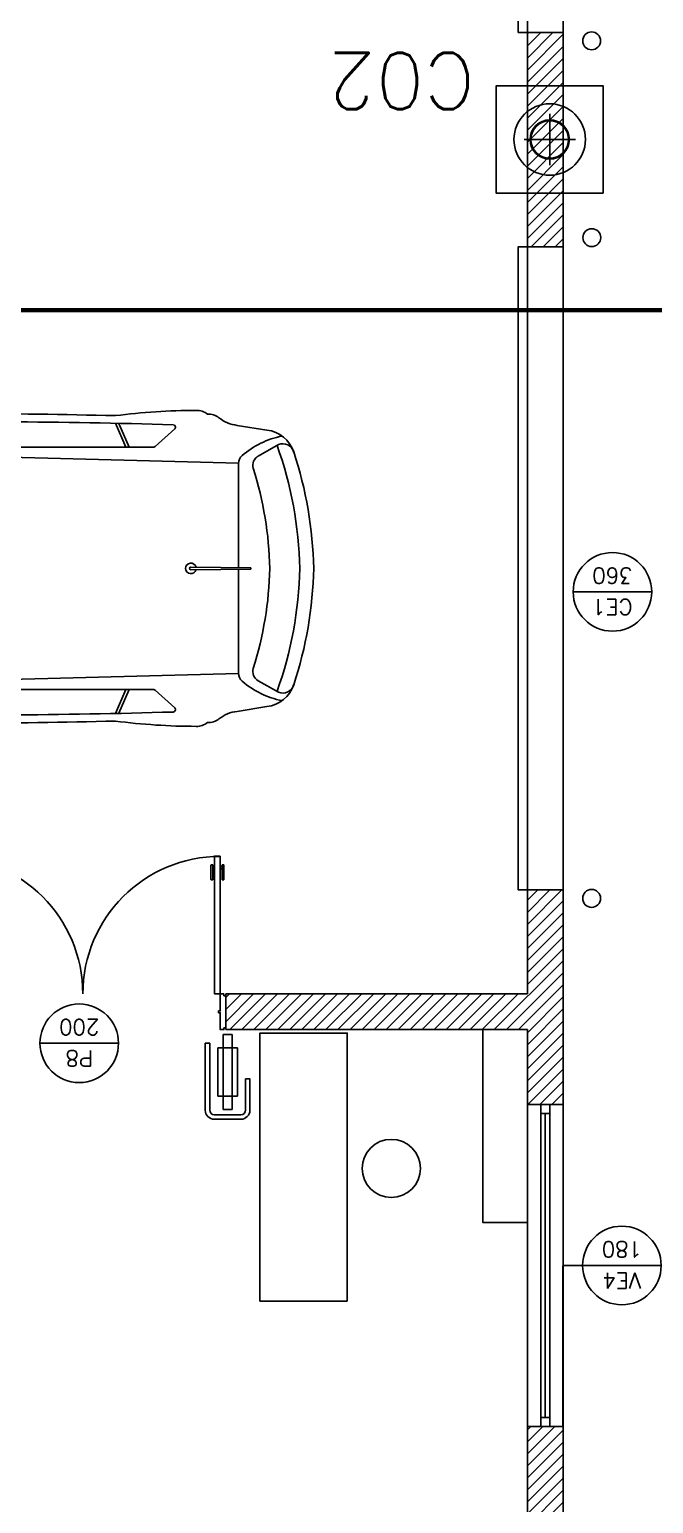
# Model space of a CAD drawing. Header units: millimetres. Extents: x 1478096 to 1808313, y 619971 to 762366.
# Drawn here: x 1646143 to 1649638, y 704150 to 712401 of the extents above; entities that cross this region are included whole.
import ezdxf
from ezdxf.enums import TextEntityAlignment as Align

# ---------------------------------------------------------------- set-up
doc = ezdxf.new("R2010")
doc.units = ezdxf.units.MM
doc.header["$LTSCALE"] = 10
doc.linetypes.add('CENTERX2', pattern=[4, 2.5, -0.5, 0.5, -0.5])
for name, color, linetype in [('0-superficies', 7, 'Continuous'), ('0_Estructura', 251, 'Continuous'), ('A-HATCH-BLOQUE', 241, 'Continuous'), ('COSTAN-CAM-EJES', 251, 'CENTERX2'), ('DC-ARQ-BLOCKS', 252, 'Continuous'), ('DC-ARQ-CARPINTERIAS', 7, 'Continuous'), ('DC-ARQ-EQUIP. FIJO', 41, 'Continuous'), ('DC-ARQ-MURO BLOQUE', 181, 'Continuous'), ('TXT CARP VENTANAS', 6, 'Continuous'), ('TXT CARPINTERIAS', 2, 'Continuous')]:
    doc.layers.add(name, color=color, linetype=linetype)
doc.styles.add('ROMANS', font='romans')
doc.styles.add('Romans-100', font='romans')
pattern_1 = [(225, (3172020.15, 1376323.114), (33.6759605, -33.6759605), [])]

# ---------------------------------------------------------------- blocks, each defined once
blk = doc.blocks.new('RE-PLANTABASE(XREF)$0$A$C0B1A776D')
at = {"linetype": 'ByBlock'}
for p, q in [((0.367, 2.4565), (0.2746, 2.9718)), ((1.7034, 2.4565), (1.7958, 2.9718)), ((0.2312, 2.9178), (0.0417, 2.8391)), ((0.3165, 2.4427), (0.2312, 2.9178)), ((1.7539, 2.4427), (1.8392, 2.9178)), ((1.8392, 2.9178), (2.0287, 2.8391)), ((0.0022, 2.7612), (0.1658, 2.8139)), ((0.0417, 2.8391), (0.0055, 2.7985)), ((0.1658, 2.8139), (0.148, 2.8643)), ((0.1577, 2.8368), (0.2384, 2.8776)), ((1.9127, 2.8368), (1.8319, 2.8776)), ((1.9046, 2.8139), (1.9224, 2.8643)), ((2.0682, 2.7612), (1.9046, 2.8139)), ((2.0287, 2.8391), (2.0649, 2.7985)), ((0.0055, 2.7985), (0, 2.7722)), ((0, 2.7722), (0.0022, 2.7612)), ((2.0649, 2.7985), (2.0704, 2.7722)), ((2.0704, 2.7722), (2.0682, 2.7612)), ((0.3165, 2.4427), (0.3558, 1.9318)), ((0.367, 2.4565), (0.4063, 1.9455)), ((1.7034, 2.4565), (1.664, 1.9455)), ((1.7539, 2.4427), (1.7146, 1.9318)), ((0.3575, 1.8644), (0.3558, 1.9318)), ((0.4473, 0.421), (0.4063, 1.9455)), ((1.6231, 0.421), (1.664, 1.9455)), ((1.7129, 1.8644), (1.7146, 1.9318)), ((0.1693, 1.8407), (0.4116, 1.7463)), ((0.2452, 1.8818), (0.3334, 1.8475)), ((1.9011, 1.8407), (1.6588, 1.7463)), ((1.8251, 1.8818), (1.737, 1.8475)), ((0.2413, 1.7385), (0.345, 1.6981)), ((1.8291, 1.7385), (1.7254, 1.6981)), ((0.3575, 1.6798), (0.3575, 0.9016)), ((1.7129, 1.6798), (1.7129, 0.9016)), ((0.2231, 1.1103), (0.3575, 1.0514)), ((0.2251, 1.0907), (0.3575, 1.0326)), ((1.8473, 1.1103), (1.7129, 1.0514)), ((1.8453, 1.0907), (1.7129, 1.0326)), ((0.3526, 0.8886), (0.2539, 0.7777)), ((1.7178, 0.8886), (1.8165, 0.7777)), ((1.0278, 0.6878), (1.0312, 0.3526)), ((1.0425, 0.6878), (1.0391, 0.3526)), ((0.2347, 0.4281), (0.2613, 0.2617)), ((0.4487, 0.421), (1.0305, 0.421)), ((1.6217, 0.421), (1.0398, 0.421)), ((1.8357, 0.4281), (1.8091, 0.2617)), ((1.0312, 0.3526), (1.0391, 0.3526)), ((0.4063, 0.3108), (0.3425, 0.1971)), ((1.6641, 0.3108), (1.7279, 0.1971))]:
    blk.add_line(p, q, dxfattribs=at)
for centre, radius, start, end in [((1.0352, 2.2694), 1.8378, 90, 111.006), ((3.8837, 3.5751), 3.3041, 171.58633, 183.45596), ((1.0352, 2.2694), 1.8378, 68.994, 90), ((-1.8133, 3.5751), 3.3041, 356.54404, 8.41367), ((0.4637, 3.7775), 0.2252, 112.79944, 165.96292), ((1.6067, 3.7775), 0.2252, 14.03708, 67.20056), ((3.5713, 3.4368), 3.3041, 171.28055, 186.1737), ((-1.5009, 3.4368), 3.3041, 353.8263, 8.71945), ((0.9369, 3.6081), 0.7271, 162.05313, 174.01054), ((1.1335, 3.6081), 0.7271, 5.98946, 17.94687), ((0.0183, 3.7044), 0.1965, 321.31293, 354.01054), ((2.052, 3.7044), 0.1965, 185.98946, 218.68707), ((0.2463, 3.5219), 0.0955, 141.31293, 182.52612), ((1.8241, 3.5219), 0.0955, 357.47388, 38.68707), ((2.1669, 3.4222), 2.0183, 177.28863, 190.17417), ((-0.0965, 3.4222), 2.0183, 349.82583, 2.71137), ((0.9179, 1.8378), 1.4488, 85.35585, 111.05323), ((1.1525, 1.8378), 1.4488, 68.94677, 94.64415), ((0.468, 3.0065), 0.1965, 111.05323, 190.17008), ((1.6024, 3.0065), 0.1965, 349.82992, 68.94677), ((40.7073, 2.088), 40.5388, 178.61806, 178.85917), ((-38.637, 2.088), 40.5388, 1.14083, 1.38194), ((40.7073, 2.088), 40.5388, 178.92882, 181.38194), ((40.7073, 2.088), 40.4999, 178.89972, 180.21426), ((-38.637, 2.088), 40.4999, 359.78574, 1.10028), ((-38.637, 2.088), 40.5388, 358.61806, 1.07118), ((1.0352, 0.2339), 2.3209, 90, 106.73177), ((1.0352, 0.2339), 2.3209, 73.26823, 90), ((0.2666, 1.9368), 0.059, 180.21426, 248.72087), ((1.8037, 1.9368), 0.059, 291.27913, 359.78574), ((0.3398, 1.864), 0.0177, 248.72087, 1.50744), ((1.7305, 1.864), 0.0177, 178.49256, 291.27913), ((0.2342, 1.7202), 0.0197, 68.72087, 180.38816), ((1.8362, 1.7202), 0.0197, 359.61184, 111.27913), ((41.8944, 2.0024), 41.6809, 180.38816, 181.67006), ((0.3379, 1.6798), 0.0197, 0, 68.72087), ((1.7325, 1.6798), 0.0197, 111.27913, 180), ((-39.8241, 2.0024), 41.6809, 358.32994, 359.61184), ((3.6879, 0.6546), 3.537, 172.59746, 179.93974), ((-1.6175, 0.6546), 3.537, 0.06026, 7.40254), ((0.3379, 0.9016), 0.0197, 318.35467, 0), ((1.7325, 0.9016), 0.0197, 180, 221.64533), ((0.245, 0.7881), 0.0138, 181.79366, 310.4777), ((1.8254, 0.7881), 0.0138, 229.5223, 358.20634), ((1.0352, 0.6878), 0.0297, 283.76028, 256.23972), ((1.0352, 0.6878), 0.00735, 0, 180), ((0.2463, 0.6541), 0.0955, 177.47388, 218.68707), ((0.2672, 0.5902), 0.0955, 177.47388, 218.68707), ((1.8032, 0.5902), 0.0955, 321.31293, 2.52612), ((1.8241, 0.6541), 0.0955, 321.31293, 2.52612), ((0.0392, 0.4076), 0.1965, 5.98946, 38.68707), ((2.0312, 0.4076), 0.1965, 141.31293, 174.01054), ((0.4487, 0.362), 0.059, 90, 139.0196), ((1.6217, 0.362), 0.059, 40.9804, 90), ((0.7692, 0.0836), 0.4836, 139.0196, 168.88407), ((0.4577, 0.282), 0.059, 72.70584, 150.70598), ((1.085, 2.2853), 2.0402, 252.61091, 268.6018), ((0.9854, 2.2853), 2.0402, 271.3982, 287.38909), ((1.6127, 0.282), 0.059, 29.29402, 107.29416), ((1.3012, 0.0836), 0.4836, 11.11593, 40.9804), ((0.4398, 0.2829), 0.1798, 186.78042, 251.71974), ((1.6305, 0.2829), 0.1798, 288.28026, 353.21958), ((0.3997, 0.1724), 0.0623, 156.6468, 254.8738), ((1.0781, 2.247), 2.1688, 250.29803, 268.86505), ((0.9922, 2.247), 2.1688, 271.13495, 289.70197), ((1.6707, 0.1724), 0.0623, 285.1262, 23.3532), ((1.0817, 2.2187), 2.2192, 251.65978, 268.79833), ((0.9887, 2.2187), 2.2192, 271.20167, 288.34022)]:
    blk.add_arc(centre, radius, start, end, dxfattribs=at)
blk = doc.blocks.new('SIMB-CAR')
blk.add_line((-0.5, 0), (0.5, 0))
blk.add_circle((0, 0), 0.5)
at = {"style": 'ROMANS'}
for tag, p in [('TIPO', (0, 0.192)), ('NUMERO', (0, -0.205))]:
    blk.add_attdef(tag, text='', height=0.2, dxfattribs=at).set_placement(p, align=Align.MIDDLE)

msp = doc.modelspace()

# ---------------------------------------------------------------- hatches: boundary and pattern name
at = {"layer": '0_Estructura'}
h = msp.add_hatch(dxfattribs=at)
h.set_pattern_fill('ANSI31', color=256, scale=2, angle=-180, style=0)
h.set_pattern_definition([(225, (3198511.524, 1248190.471), (4.49012806, -4.49012806), [])])
h.paths.add_polyline_path([(1648946.454, 711784.777, 1), (1649166.454, 711784.777, 1)])
h.paths.add_polyline_path([(1648951.254, 711784.777, 1), (1649161.654, 711784.777, 1)], flags=16)
at = {"layer": 'A-HATCH-BLOQUE'}
h = msp.add_hatch(dxfattribs=at)
h.set_pattern_fill('ANSI31', color=256, scale=15, angle=180)
h.set_pattern_definition(pattern_1)
h.paths.add_polyline_path([(1648931.486, 711184.271), (1649131.486, 711184.271), (1649131.486, 712384.267), (1648931.486, 712384.267)])
h.paths.add_polyline_path([(1648931.484, 715984.267), (1649131.484, 715984.267), (1649131.484, 717184.267), (1648931.484, 717184.267)])
h.paths.add_polyline_path([(1648931.484, 720784.257), (1649131.484, 720784.257), (1649131.484, 721984.257), (1648931.484, 721984.257)])
h = msp.add_hatch(dxfattribs=at)
h.set_pattern_fill('ANSI31', color=256, scale=15, angle=180)
h.set_pattern_definition(pattern_1)
h.paths.add_polyline_path([(1642286.289, 706802.255), (1642286.289, 707002.255), (1641001.817, 707002.255), (1641001.817, 706802.255)])
h.paths.add_polyline_path([(1648931.484, 706802.259), (1648931.484, 706382.877), (1649131.484, 706382.877), (1649131.484, 707584.271), (1648931.485, 707584.271), (1648931.484, 707002.259), (1648931.484, 707002.259), (1647241.807, 707002.256), (1647241.807, 706802.256)])
h.paths.add_polyline_path([(1645436.289, 706802.255), (1645641.807, 706802.255), (1645641.807, 707002.255), (1645436.289, 707002.255)])
h = msp.add_hatch(dxfattribs=at)
h.set_pattern_fill('ANSI31', color=256, scale=15, angle=180)
h.set_pattern_definition(pattern_1)
h.paths.add_polyline_path([(1641041.817, 701732.264), (1649131.484, 701732.256), (1649131.486, 703631.636), (1649131.486, 704581.636), (1648931.486, 704581.636), (1648931.485, 701932.258), (1641041.817, 701932.258)])

# ---------------------------------------------------------------- linework, layer by layer
for p, q in [((1647241.807, 707002.256), (1647241.807, 706837.323)), ((1647241.807, 706837.323), (1647241.807, 706802.256)), ((1648931.486, 704581.636), (1649131.486, 704581.636))]:
    msp.add_line(p, q)
msp.add_lwpolyline([(1647241.807, 706992.256), (1647231.807, 706992.256), (1647231.807, 707002.256)])
at = {"layer": '0-superficies'}
msp.add_lwpolyline([(1524855.031, 647228.149), (1641041.817, 647228.17), (1641041.817, 674744.562), (1649131.454, 674744.878), (1649131.448, 735136.985), (1641041.817, 735136.983), (1641041.817, 738426.962), (1522042.066, 738427.02)], dxfattribs=at)
at = {"layer": '0_Estructura'}
for p, q in [((1649056.454, 711641.087), (1649056.454, 711928.468)), ((1648912.763, 711784.777), (1649200.145, 711784.777))]:
    msp.add_line(p, q, dxfattribs=at)
msp.add_lwpolyline([(1649356.453, 711484.774), (1648756.453, 711484.774), (1648756.453, 712084.774), (1649356.453, 712084.774)], close=True, dxfattribs=at)
for centre, radius in [((1649056.453, 711784.774), 200), ((1649056.454, 711784.777), 110), ((1649056.454, 711784.777), 105.2)]:
    msp.add_circle(centre, radius, dxfattribs=at)
at = {"layer": 'COSTAN-CAM-EJES', "const_width": 25}
msp.add_lwpolyline([(1478108.728, 710829.642), (1676824.92, 710829.642)], dxfattribs=at)
at = {"layer": 'DC-ARQ-CARPINTERIAS'}
for p, q in [((1647179.911, 707716.102), (1647170.126, 707716.102)), ((1647179.911, 707701.926), (1647170.126, 707701.926)), ((1647211.807, 707716.102), (1647221.592, 707716.102)), ((1647211.807, 707701.926), (1647221.592, 707701.926)), ((1648931.485, 707584.271), (1649131.484, 707584.271)), ((1647227.355, 706355.388), (1647227.355, 706775.388)), ((1647277.355, 706775.388), (1647227.355, 706775.388)), ((1647277.355, 706775.388), (1647277.355, 706355.388)), ((1647197.355, 706700.388), (1647307.355, 706700.388)), ((1647197.355, 706430.388), (1647197.355, 706700.388)), ((1647307.355, 706700.388), (1647307.355, 706430.388)), ((1647307.355, 706430.388), (1647197.355, 706430.388)), ((1647277.355, 706355.388), (1647227.355, 706355.388)), ((1648931.478, 704581.636), (1648931.473, 706382.878)), ((1649130.704, 704581.636), (1649131.489, 706382.878)), ((1649006.507, 704581.636), (1649006.475, 706332.877)), ((1649031.474, 704631.636), (1649031.476, 706332.877)), ((1649056.507, 704581.636), (1649056.476, 706332.877))]:
    msp.add_line(p, q, dxfattribs=at)
for points in [[(1648931.481, 712384.267), (1648880.681, 712384.267), (1648880.681, 715984.267), (1648931.481, 715984.267)], [(1648931.481, 707584.271), (1648880.681, 707584.271), (1648880.679, 711184.271), (1648931.479, 711184.271)]]:
    msp.add_lwpolyline(points, close=True, dxfattribs=at)
for points in [[(1647211.807, 707772.703), (1647179.911, 707772.703), (1647179.911, 707002.256), (1647231.807, 707002.256)], [(1647241.807, 706812.256), (1647231.807, 706812.256), (1647231.807, 706802.256), (1647211.807, 706802.256), (1647211.807, 706897.256), (1647201.807, 706897.256), (1647201.807, 706907.256), (1647211.807, 706907.256), (1647211.807, 707772.703)], [(1649006.475, 706382.877), (1649006.475, 706332.877), (1649056.475, 706332.877), (1649056.475, 706382.877)], [(1649006.475, 704581.636), (1649006.475, 704631.636), (1649056.475, 704631.636), (1649056.475, 704581.636)]]:
    msp.add_lwpolyline(points, dxfattribs=at)
for points in [[(1647163.038, 707725.723), (1647166.582, 707725.723, -0.41421356), (1647170.126, 707722.179), (1647170.126, 707644.212, -0.41421356), (1647166.582, 707640.668), (1647163.038, 707640.668, -0.41421356), (1647159.494, 707644.212), (1647159.494, 707722.179, -0.41421356)], [(1647228.68, 707725.723), (1647225.136, 707725.723, 0.41421356), (1647221.592, 707722.179), (1647221.592, 707644.212, 0.41421356), (1647225.136, 707640.668), (1647228.68, 707640.668, 0.41421356), (1647232.224, 707644.212), (1647232.224, 707722.179, 0.41421356)], [(1647352.355, 706526.13), (1647352.355, 706351.13, -0.41421356), (1647327.355, 706326.13), (1647177.355, 706326.13, -0.41421356), (1647152.355, 706351.13), (1647152.355, 706726.13), (1647127.355, 706726.13), (1647127.355, 706351.13, 0.41421356), (1647177.355, 706301.13), (1647327.355, 706301.13, 0.41421356), (1647377.355, 706351.13), (1647377.355, 706526.13)]]:
    msp.add_lwpolyline(points, format="xyb", close=True, dxfattribs=at)
for centre in [(1649291.33, 712336.922), (1649292.229, 711235.686), (1649291.33, 707536.925)]:
    msp.add_circle(centre, 50, dxfattribs=at)
for centre, start, end in [((1645671.807, 707002.256), 360, 90), ((1647211.807, 707002.256), 90, 180)]:
    msp.add_arc(centre, 770, start, end, dxfattribs=at)
at = {"layer": 'DC-ARQ-EQUIP. FIJO'}
for points in [[(1647922.746, 705283.085), (1647922.746, 706783.085), (1647433.078, 706783.085), (1647433.078, 705283.085)], [(1648931.482, 705722.251), (1648682.746, 705722.251), (1648682.746, 706802.252), (1648931.482, 706802.252)]]:
    msp.add_lwpolyline(points, close=True, dxfattribs=at)
msp.add_circle((1648169.424, 706025.466), 162.821, dxfattribs=at)
at = {"layer": 'DC-ARQ-MURO BLOQUE'}
for p, q in [((1648931.485, 712384.267), (1649131.484, 712384.267)), ((1648931.486, 711184.271), (1648931.486, 712384.271)), ((1649131.486, 712384.271), (1649131.486, 711184.271)), ((1648931.482, 711184.271), (1649131.481, 711184.271)), ((1648931.484, 707002.259), (1648931.485, 707584.271)), ((1648931.484, 707002.259), (1648931.484, 707584.264)), ((1648931.485, 707584.271), (1649131.484, 707584.271)), ((1649131.484, 707584.271), (1649131.484, 706382.877)), ((1647241.807, 707002.256), (1648931.523, 707002.259)), ((1647241.807, 706802.256), (1647241.807, 707002.256)), ((1647241.807, 706802.256), (1648931.523, 706802.259)), ((1648931.484, 706384.264), (1648931.484, 706802.259)), ((1648931.484, 706382.877), (1649131.484, 706382.877)), ((1648931.484, 704581.636), (1649131.484, 704581.636)), ((1648931.485, 701932.258), (1648931.486, 704581.636)), ((1649131.486, 704581.636), (1649131.485, 701732.256))]:
    msp.add_line(p, q, dxfattribs=at)
at = {"layer": 'TXT CARP VENTANAS'}
msp.add_line((1649240.65, 705482.257), (1649131.096, 705482.305), dxfattribs=at)

# ---------------------------------------------------------------- block references
at = {"layer": 'DC-ARQ-BLOCKS', "xscale": 1000, "yscale": 1000, "zscale": 1000, "rotation": 90}
msp.add_blockref('RE-PLANTABASE(XREF)$0$A$C0B1A776D', (1647734.772, 708349.079), dxfattribs=at)
at = {"layer": 'TXT CARP VENTANAS'}
ref = msp.add_blockref('SIMB-CAR', (1649460.65, 705482.257), dxfattribs=dict(at, xscale=-440.0000000000546, yscale=440.0000000000546, zscale=440.0000000000546, rotation=180))
ref.add_attrib('NUMERO', '180', dxfattribs={"layer": '0', "height": 88, "rotation": 180, "style": 'ROMANS'}).set_placement((1649460.65, 705572.662), align=Align.MIDDLE)
ref.add_attrib('TIPO', 'VE4', dxfattribs={"layer": '0', "height": 88, "rotation": 180, "style": 'ROMANS'}).set_placement((1649460.65, 705397.879), align=Align.MIDDLE)
at = {"layer": 'TXT CARPINTERIAS', "xscale": 440.0000000000546, "yscale": 440.0000000000546, "zscale": 440.0000000000546, "rotation": 180}
for p, values in [((1649407.895, 709252.746), {'NUMERO': '360', 'TIPO': 'CE1'}), ((1646421.577, 706725.908), {'NUMERO': '200', 'TIPO': 'P8'})]:
    msp.add_blockref('SIMB-CAR', p, dxfattribs=at).add_auto_attribs(values)

# ---------------------------------------------------------------- texts
at = {"layer": '0_Estructura', "insert": (1648636.645, 711954.228, 0.079), "char_height": 350, "attachment_point": 1, "rotation": 180.0000013, "style": 'Romans-100'}
msp.add_mtext('{\\H0.9x;C02}', dxfattribs=at)

doc.saveas('drawing.dxf')
